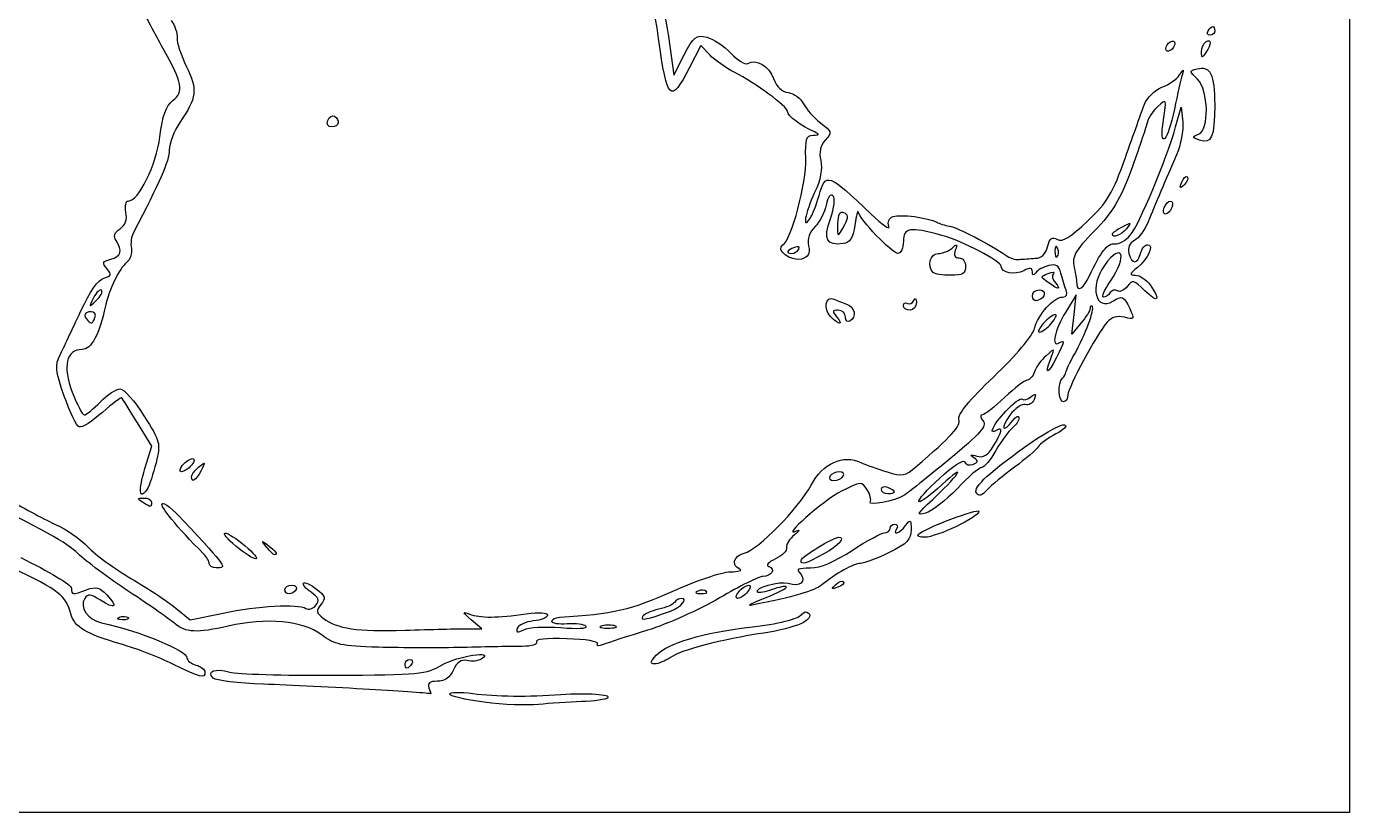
# Model space of a CAD drawing. Extents: x 59 to 440, y 155 to 814.
# Drawn here: x 213.4 to 437, y 155.4 to 288.3 of the extents above; entities that cross this region are included whole.
import ezdxf

# ---------------------------------------------------------------- set-up
doc = ezdxf.new("R2010")
doc.units = 0
doc.layers.add('Layer_1', color=7, linetype='CONTINUOUS')

msp = doc.modelspace()

# ---------------------------------------------------------------- linework, layer by layer
at = {"layer": 'Layer_1', "color": 7}
for points in [[(125.144787, 467.199269), (436.955811, 467.199269), (436.955811, 155.388246), (125.144787, 155.388246)], [(413.053115, 287.579707)], [(405.91063, 284.539635)], [(411.93686, 284.029427)], [(264.290913, 272.441594)], [(408.590391, 261.957713)], [(405.638787, 257.680998)], [(396.88852, 253.225587)], [(366.564274, 246.730422)], [(226.048731, 243.700526)], [(361.551997, 241.114224)], [(224.940648, 239.102391)], [(386.56423, 238.118003)], [(239.753724, 214.124882)], [(241.257362, 212.188904)], [(351.402151, 212.279613)], [(360.048274, 209.616803)], [(373.892683, 209.429121)], [(364.055187, 202.433244)], [(248.747372, 200.437455)], [(244.264734, 197.461843)], [(344.265449, 198.068145)], [(257.046043, 193.085121)], [(350.073893, 193.914964)], [(322.195238, 189.447222)], [(277.345757, 180.535493)]]:
    msp.add_lwpolyline(points, close=True, dxfattribs=at)
for points in [[(321.86177, 286.605298), (322.748476, 280.087994), (324.532857, 283.535575)], [(328.84628, 283.497165), (327.342614, 285.11178), (325.409953, 281.363329)], [(407.564107, 271.346854), (408.49509, 274.668945), (408.764948, 272.145317)], [(411.604271, 269.095436), (411.604413, 269.095436)], [(351.662202, 254.838841), (351.662485, 254.838926)], [(343.878378, 250.659581), (343.878378, 250.659439)], [(387.627789, 250.806557), (387.628214, 250.806557)], [(386.023408, 245.012145), (386.02508, 245.012145)], [(383.354986, 242.731644), (383.355383, 242.731644)], [(391.553235, 238.126762), (390.007843, 236.281209), (390.391937, 239.603301), (390.776088, 242.925364), (388.950548, 239.9724)], [(349.232428, 239.24486), (349.232258, 239.246391)], [(233.385384, 213.593783), (234.528001, 217.371685), (232.122849, 221.286274)], [(366.512485, 208.339313), (366.512683, 208.339342)], [(232.987439, 207.849855), (232.987127, 207.849855)], [(253.942631, 200.282627), (253.942767, 200.282967)], [(328.267389, 192.792756), (328.267389, 192.793181)], [(333.734117, 192.716022), (333.733861, 192.716022)], [(338.110072, 191.655354), (338.109931, 191.655354)], [(229.086967, 188.422157), (229.086967, 188.421761)], [(238.601625, 189.965282), (241.039576, 187.952542), (246.5993, 189.120387)], [(287.775241, 186.456132), (290.310321, 186.43062), (288.527074, 187.975474)], [(312.884561, 186.923509), (312.884561, 186.925493)], [(272.869075, 183.341906), (272.865949, 183.333487)], [(319.797213, 181.981332), (319.796674, 181.981304)], [(238.090391, 180.501307), (238.090391, 180.50091)], [(271.330994, 176.205713), (271.331019, 176.205487)], [(290.690957, 174.046365), (290.690957, 174.046649)]]:
    msp.add_lwpolyline(points, dxfattribs=at)
for points in [[(319.962274, 293.860828), (320.53405, 293.444079), (321.361257, 290.284639), (321.86177, 286.605298)], [(236.656885, 284.236753), (235.509511, 286.279739), (233.686278, 289.688343), (232.605292, 291.811436)], [(320.180939, 286.289206), (319.445065, 291.642236), (319.065506, 292.748825), (317.965238, 292.748825)], [(237.838467, 289.336025), (238.437774, 288.495836), (238.878916, 287.166501), (238.818733, 286.381871)], [(238.818733, 286.381871), (238.758384, 285.597354), (239.478058, 283.396139), (240.417584, 281.49035)], [(325.409953, 281.363329), (322.205414, 275.148142), (321.639137, 275.681622), (320.180939, 286.289206)], [(324.532857, 283.535575), (326.147924, 286.655924), (326.508803, 286.936724), (328.335307, 286.493329)], [(328.335307, 286.493329), (329.445241, 286.223754), (331.283254, 285.010696), (332.419748, 283.797354)], [(412.677213, 285.734154), (413.628746, 286.3116), (413.628746, 285.334299), (412.677213, 283.888545)], [(413.384797, 286.84148), (412.946872, 286.84148), (412.797713, 287.173843), (413.053115, 287.579707)], [(413.053115, 287.579707), (413.3088, 287.985798), (413.666957, 288.317962), (413.849367, 288.317962)], [(414.181049, 287.579707), (414.181049, 287.173644), (413.822721, 286.84148), (413.384797, 286.84148)], [(413.849367, 288.317962), (414.031918, 288.317962), (414.181049, 287.985628), (414.181049, 287.579707)], [(238.089149, 275.788913), (239.965189, 277.280561), (239.706337, 278.806876), (236.656885, 284.236753)], [(405.91063, 284.539663), (405.91063, 284.945641), (406.248775, 285.483203), (406.662491, 285.734154)], [(406.662491, 284.257587), (406.248945, 284.006721), (405.91063, 284.13343), (405.91063, 284.539635)], [(406.662491, 285.734154), (407.076009, 285.98502), (407.414353, 285.858028), (407.414353, 285.452107)], [(407.414353, 285.452107), (407.414353, 285.046072), (407.075839, 284.508567), (406.662491, 284.257587)], [(411.93686, 284.029512), (411.931191, 284.716148), (412.263865, 285.483203), (412.677213, 285.734154)], [(412.677213, 283.888545), (412.049112, 282.934233), (411.946838, 282.953707), (411.93686, 284.029427)], [(332.97565, 280.559991), (331.531569, 281.287361), (329.673317, 282.609099), (328.84628, 283.497165)], [(332.419748, 283.797354), (333.556271, 282.584041), (334.828006, 281.798816), (335.245861, 282.052318)], [(335.245861, 282.052318), (336.665962, 282.914164), (338.871288, 281.626753), (339.62845, 279.494079)], [(240.417584, 281.49035), (242.309072, 277.653798), (242.137366, 276.24274), (239.274014, 272.09228)], [(341.974205, 273.916687), (341.939339, 274.806567), (336.658706, 278.704998), (332.97565, 280.559991)], [(339.62845, 279.494079), (340.114507, 278.124917), (340.999682, 277.281893), (342.115994, 277.124939)], [(405.243893, 278.022302), (406.458737, 278.516409), (407.808567, 279.458476), (408.243515, 280.115773)], [(408.654482, 280.095931), (408.445569, 279.426472), (407.866819, 276.843798), (407.368517, 274.356595)], [(408.243515, 280.115773), (408.966293, 281.208047), (409.001641, 281.206148), (408.654482, 280.095931)], [(411.242995, 279.390813), (409.868731, 280.740189), (409.866094, 280.813776), (411.179499, 281.151043)], [(411.179499, 281.151043), (413.421364, 281.726674), (414.181417, 280.179893), (414.169285, 275.066589)], [(402.293622, 275.157071), (402.701414, 276.238828), (404.029049, 277.528195), (405.243893, 278.022302)], [(411.416476, 270.07886), (413.295591, 270.786898), (413.170611, 277.498148), (411.242995, 279.390813)], [(235.910378, 269.648135), (236.351985, 273.250318), (236.924065, 274.862608), (238.089149, 275.788913)], [(342.115994, 277.124939), (343.069058, 276.991143), (344.22188, 276.143754), (344.677776, 275.242195)], [(344.677776, 275.242195), (345.133616, 274.340665), (346.428454, 272.891027), (347.555225, 272.020762)], [(399.084746, 266.17697), (400.441805, 270.034271), (401.885802, 274.075342), (402.293622, 275.157071)], [(405.509613, 272.528816), (406.054602, 276.097096), (406.044425, 276.121474), (404.562331, 274.804498)], [(414.169285, 275.066589), (414.152277, 269.542998), (413.65474, 268.375861), (411.604271, 269.095436)], [(264.290913, 272.441594), (264.527719, 273.048265), (265.024888, 273.360898), (265.395059, 273.136224)], [(265.395059, 273.136224), (266.456631, 272.492022), (266.180006, 271.338435), (264.963983, 271.338435)], [(346.51457, 270.468907), (344.266243, 271.46931), (342.002835, 273.188041), (341.974205, 273.916687)], [(404.562331, 274.804498), (403.738328, 274.07228), (402.894935, 272.745609), (402.688148, 271.856353)], [(407.368517, 274.356595), (406.255436, 268.801172), (404.707918, 267.279619), (405.509613, 272.528816)], [(239.274014, 272.09228), (238.298604, 270.678444), (237.500572, 268.567682), (237.500572, 267.401707)], [(264.963983, 271.338435), (264.293277, 271.338435), (264.02908, 271.771483), (264.290913, 272.441594)], [(347.555225, 272.020762), (349.475329, 270.537732), (349.526126, 270.354331), (348.365991, 269.095521)], [(399.909175, 253.035298), (401.433761, 254.829628), (405.989376, 265.72714), (407.564107, 271.346854)], [(402.688148, 271.856353), (402.481502, 270.967039), (401.282504, 267.434589), (400.024091, 264.006425)], [(408.764948, 272.145317), (408.913483, 270.757304), (408.441883, 268.265735), (407.717036, 266.608488)], [(230.546432, 258.790791), (232.322037, 258.790791), (235.32423, 264.867676), (235.910378, 269.648135)], [(345.064989, 265.987587), (344.960674, 269.253439), (345.153146, 269.871506), (346.291767, 269.915244)], [(346.291767, 269.915244), (347.382397, 269.956913), (347.425427, 270.06378), (346.51457, 270.468907)], [(348.365991, 269.095521), (347.516532, 268.173865), (347.277061, 267.08658), (347.602876, 265.630139)], [(411.604413, 269.095436), (410.310879, 269.54932), (410.290781, 269.654683), (411.416476, 270.07886)], [(237.500572, 267.401707), (237.500572, 265.630819), (235.841797, 261.820545), (231.447685, 253.498082)], [(392.680488, 255.409512), (396.095244, 258.665839), (396.944561, 260.093735), (399.084746, 266.17697)], [(407.717036, 266.608488), (405.885317, 262.420413), (404.071002, 258.127455), (402.921609, 255.261912)], [(341.205902, 251.379326), (342.633798, 252.245849), (345.194646, 261.939742), (345.064989, 265.987587)], [(347.602876, 265.630139), (347.915792, 264.232148), (347.560639, 262.38858), (346.562447, 260.228353)], [(400.024091, 264.006425), (398.218904, 259.088598), (396.917206, 256.926898), (393.855506, 253.762101)], [(347.299002, 259.717238), (348.41829, 263.686677), (348.801959, 263.549991), (356.105537, 256.579739)], [(409.011335, 261.54445), (408.268743, 260.820794), (408.182372, 260.905606), (408.590391, 261.957713)], [(408.590391, 261.957713), (408.873005, 262.685792), (409.293156, 263.095483), (409.524633, 262.868202)], [(409.524633, 262.868202), (409.756507, 262.641146), (409.525143, 262.045276), (409.011335, 261.54445)], [(346.562447, 260.228353), (344.919203, 256.671553), (344.403043, 253.785628), (345.777817, 255.841483)], [(345.777817, 255.841483), (346.185128, 256.450507), (346.869666, 258.194608), (347.299002, 259.717238)], [(349.66148, 259.686652), (349.250372, 260.090334), (348.795298, 259.465266), (348.521443, 258.120737)], [(349.213861, 255.789099), (349.893893, 257.727118), (350.072561, 259.283027), (349.66148, 259.686652)], [(230.171309, 256.918847), (229.970928, 257.948419), (230.141801, 258.790791), (230.546432, 258.790791)], [(348.521443, 258.120737), (348.27086, 256.889934), (347.417802, 255.246832), (346.625972, 254.469345)], [(353.927707, 256.944161), (353.868463, 257.350224), (353.614167, 256.353591), (353.362791, 254.729452)], [(405.853937, 256.573616), (405.497622, 256.573616), (405.400876, 257.071918), (405.638787, 257.680998)], [(405.638759, 257.680998), (405.876869, 258.29005), (406.363039, 258.788324), (406.719354, 258.788324)], [(406.934504, 257.680998), (406.696394, 257.071918), (406.210224, 256.573616), (405.853937, 256.573616)], [(406.719354, 258.788324), (407.075669, 258.788324), (407.172387, 258.29005), (406.934504, 257.680998)], [(229.180844, 254.115128), (230.095641, 254.744249), (230.417368, 255.65502), (230.171309, 256.918847)], [(351.401924, 251.587701), (348.526375, 251.226652), (347.980734, 252.274479), (349.213861, 255.789099)], [(350.434715, 254.955912), (350.363849, 252.518655), (350.431937, 252.512249), (351.662202, 254.838841)], [(351.500627, 256.803562), (350.810306, 257.063499), (350.479191, 256.489682), (350.434715, 254.955912)], [(351.662485, 254.838926), (352.313461, 256.069332), (352.277178, 256.511083), (351.500627, 256.803562)], [(360.630283, 249.93085), (359.639688, 249.93085), (354.106233, 255.720869), (353.927707, 256.944161)], [(356.105537, 256.579739), (358.020057, 254.752583), (359.374054, 253.811509), (359.114428, 254.48845)], [(359.114428, 254.48845), (358.822176, 255.250035), (359.094586, 255.888992), (359.823628, 256.16435)], [(359.823628, 256.16435), (361.029912, 256.618913), (365.836791, 255.997956), (367.193622, 255.212192)], [(367.193622, 255.212192), (367.60714, 254.972948), (368.565534, 254.682085), (369.323376, 254.566205)], [(387.575348, 252.297213), (388.444762, 251.81949), (389.750513, 252.615373), (392.680488, 255.409512)], [(398.580208, 254.453811), (400.11412, 255.256384), (400.175603, 255.224409), (399.239972, 254.110677)], [(402.921609, 255.261912), (402.386088, 253.926737), (401.348211, 252.51925), (400.615228, 252.133994)], [(228.516633, 252.11126), (228.034423, 252.859776), (228.234869, 253.464548), (229.180844, 254.115128)], [(231.447685, 253.498082), (231.089814, 252.820261), (230.928344, 251.595921), (231.088927, 250.777276)], [(346.625972, 254.469345), (345.69754, 253.557666), (345.312709, 252.406573), (345.542202, 251.227616)], [(353.362791, 254.729452), (353.019855, 252.514715), (352.529688, 251.729263), (351.401924, 251.587701)], [(368.047757, 252.985408), (362.611502, 254.475184), (361.551798, 254.312022), (361.551798, 251.98543)], [(378.092268, 247.732016), (378.092268, 248.619657), (371.613005, 252.008391), (368.047757, 252.985408)], [(369.323376, 254.566205), (370.631622, 254.366362), (376.425638, 251.353361), (378.847134, 249.613824)], [(385.928901, 251.06828), (386.292869, 252.492293), (386.686205, 252.785877), (387.575348, 252.297213)], [(393.855506, 253.762101), (390.475701, 250.268513), (390.033099, 249.465203), (390.425726, 247.537389)], [(396.88852, 253.225587), (396.88852, 253.414091), (397.64982, 253.967017), (398.580208, 254.453811)], [(399.239972, 254.110677), (398.279225, 252.967124), (396.88852, 252.44365), (396.88852, 253.225587)], [(397.287921, 251.558787), (397.934617, 251.435197), (399.114227, 252.099666), (399.909175, 253.035298)], [(227.603018, 248.94805), (229.342972, 249.394819), (229.628945, 250.384791), (228.516633, 252.11126)], [(231.088927, 250.777276), (231.249311, 249.958687), (230.890813, 248.889458), (230.291683, 248.401332)], [(344.313666, 248.992639), (342.503943, 248.527956), (339.856951, 250.560709), (341.205902, 251.379326)], [(343.170935, 250.949735), (341.868416, 250.458973), (341.630079, 249.929802), (342.711581, 249.929802)], [(342.711581, 249.929802), (343.100693, 249.929802), (343.625754, 250.258394), (343.878378, 250.659581)], [(343.878378, 250.659439), (344.141433, 251.07789), (343.84011, 251.201707), (343.170935, 250.949735)], [(345.542202, 251.227616), (345.815178, 249.826961), (345.525194, 249.304394), (344.313666, 248.992639)], [(361.551798, 251.98543), (361.551798, 250.855398), (361.13709, 249.93085), (360.630283, 249.93085)], [(367.41634, 249.929461), (368.16069, 249.929461), (369.225468, 250.34468), (369.782532, 250.852252)], [(369.782532, 250.852252), (370.60937, 251.605587), (370.71034, 251.537783), (370.332425, 250.483124)], [(370.332425, 250.483124), (370.027701, 249.632816), (370.246819, 249.191235), (370.973565, 249.191235)], [(383.840561, 249.112318), (384.899301, 249.168444), (385.614454, 249.838101), (385.928901, 251.06828)], [(387.628214, 250.806557), (387.38812, 251.395483), (387.210076, 251.220529), (387.173962, 250.360498)], [(387.568828, 249.391559), (387.818561, 249.636756), (387.844923, 250.273644), (387.627789, 250.806557)], [(392.975376, 246.062098), (394.81217, 250.094693), (396.13388, 251.779323), (397.287921, 251.558787)], [(396.538243, 245.243112), (399.50932, 249.542079), (398.544973, 252.087506), (395.528485, 247.908472)], [(400.615228, 252.133994), (399.757294, 251.6832), (399.42343, 250.904211), (399.678208, 249.947546)], [(402.812022, 251.415496), (403.986954, 251.415496), (402.931077, 249.027477), (401.10531, 247.556154)], [(401.620139, 249.939043), (401.836706, 250.751027), (402.372765, 251.415496), (402.812022, 251.415496)], [(226.974818, 247.348091), (226.116831, 248.363178), (226.205552, 248.589184), (227.603018, 248.94805)], [(230.291683, 248.401332), (229.053387, 247.392198), (227.304187, 243.809632), (226.71364, 241.073036)], [(366.564274, 246.730422), (365.512564, 247.763055), (366.089613, 249.929461), (367.41634, 249.929461)], [(370.973565, 249.191235), (371.580917, 249.191235), (372.077773, 248.526794), (372.077773, 247.714753)], [(378.847134, 249.613824), (379.467411, 249.168246), (380.482413, 248.853912), (381.102661, 248.91531)], [(381.102661, 248.91531), (381.722939, 248.977106), (382.955046, 249.065263), (383.840561, 249.112318)], [(388.179043, 246.592488), (387.84702, 247.891521), (387.367115, 248.191002), (386.114683, 247.880608)], [(387.173962, 250.360498), (387.139946, 249.582302), (387.318813, 249.146249), (387.568828, 249.391559)], [(399.678208, 249.947546), (400.184589, 248.04618), (401.115118, 248.041587), (401.620139, 249.939043)], [(226.464335, 245.77835), (227.755599, 246.110003), (227.829427, 246.336973), (226.974818, 247.348091)], [(369.571663, 246.238299), (368.19326, 246.238299), (366.839943, 246.459969), (366.564274, 246.730422)], [(372.077773, 247.714753), (372.077773, 246.533528), (371.576523, 246.238299), (369.571663, 246.238299)], [(381.905943, 247.006517), (380.41903, 246.22509), (378.092268, 246.667691), (378.092268, 247.732016)], [(383.366721, 246.819146), (383.358217, 247.526957), (382.987049, 247.574494), (381.905943, 247.006517)], [(383.930561, 246.673162), (383.557209, 246.130384), (383.374488, 246.177609), (383.366721, 246.819146)], [(386.114683, 247.880608), (385.217206, 247.658372), (384.234378, 247.114828), (383.930561, 246.673162)], [(386.02508, 245.012145), (384.692202, 245.96915), (384.69291, 246.017679), (386.044923, 246.527688)], [(386.044923, 246.527688), (386.813962, 246.817616), (387.202706, 246.81858), (386.908781, 246.529928)], [(386.908781, 246.529928), (386.615254, 246.241304), (386.751175, 245.559317), (387.211521, 245.014441)], [(389.071247, 243.724054), (388.818397, 244.370778), (388.416983, 245.661591), (388.179043, 246.592488)], [(390.425726, 247.537389), (390.674041, 246.319965), (390.876605, 245.033178), (390.876605, 244.677912)], [(390.876605, 244.677912), (390.876605, 243.318614), (392.090315, 244.119118), (392.975376, 246.062098)], [(395.528485, 247.908472), (392.991364, 244.393682), (394.021984, 240.048935), (396.959698, 241.875014)], [(401.10531, 247.556154), (399.76251, 246.473887), (399.715597, 246.278154), (400.796022, 246.264236)], [(400.796022, 246.264236), (401.496208, 246.255732), (402.595824, 245.509455), (403.239487, 244.607074)], [(222.504154, 240.094346), (224.102744, 243.549326), (225.47958, 245.525471), (226.464335, 245.77835)], [(226.048731, 243.700526), (225.796504, 243.948557), (225.185295, 243.374797), (224.689932, 242.426211)], [(383.355383, 242.731644), (383.355383, 243.30685), (383.872309, 243.777487), (384.504038, 243.777487)], [(384.504038, 243.777487), (385.80378, 243.777487), (385.611364, 242.42417), (384.247786, 241.978025)], [(387.211521, 245.014441), (388.280665, 243.749452), (387.783411, 243.748602), (386.023408, 245.012145)], [(388.453635, 242.548044), (389.130151, 242.548044), (389.359843, 242.985458), (389.071247, 243.724054)], [(395.366088, 242.556265), (394.989449, 242.556265), (395.516891, 243.765354), (396.538243, 245.243112)], [(397.74532, 243.602022), (397.33285, 243.852321), (396.782929, 243.719376), (396.523134, 243.306539)], [(399.415294, 244.382457), (398.909225, 243.702935), (398.157732, 243.35178), (397.74532, 243.602022)], [(402.372624, 243.617471), (400.515987, 245.440517), (400.253698, 245.508378), (399.415294, 244.382457)], [(403.239487, 244.607074), (405.098646, 242.000844), (404.599408, 241.431024), (402.372624, 243.617471)], [(224.689932, 242.426211), (223.828991, 240.77778), (223.849196, 240.757965), (225.148201, 241.976239)], [(225.148201, 241.976239), (225.895493, 242.677134), (226.300791, 243.453033), (226.048731, 243.700526)], [(349.232258, 239.246391), (347.977247, 240.478724), (348.435071, 242.855348), (349.803099, 242.209701)], [(349.803099, 242.209701), (350.26903, 241.990016), (351.242334, 241.604731), (351.965991, 241.354148)], [(361.551997, 241.114224), (361.551997, 241.544211), (361.861285, 241.708252), (362.239597, 241.478731)], [(362.239597, 241.478731), (362.617795, 241.249408), (363.098608, 241.478759), (363.308032, 241.988882)], [(363.748167, 241.62429), (363.782183, 240.913729), (363.300009, 240.332372), (362.679761, 240.332372)], [(363.308032, 241.988882), (363.537071, 242.548271), (363.712365, 242.403704), (363.748167, 241.62429)], [(384.247786, 241.978025), (383.75674, 241.817017), (383.354986, 242.156608), (383.354986, 242.731644)], [(383.708693, 237.209046), (384.312841, 239.599304), (386.933556, 242.548044), (388.453635, 242.548044)], [(396.523134, 243.306539), (396.26348, 242.893843), (395.742728, 242.556265), (395.366088, 242.556265)], [(396.959698, 241.875014), (398.540721, 242.857786), (398.82342, 242.73343), (399.801912, 240.624765)], [(219.047202, 232.783427), (219.60072, 233.891433), (221.156374, 237.181323), (222.504154, 240.094346)], [(226.71364, 241.073036), (225.65679, 236.175761), (224.331449, 233.690598), (222.776416, 233.690598)], [(224.269254, 240.086721), (223.143001, 240.086721), (222.891761, 239.418), (223.714395, 238.610239)], [(224.940648, 239.102391), (225.152538, 239.643723), (224.849798, 240.086721), (224.269254, 240.086721)], [(350.55822, 240.332372), (349.559206, 240.332372), (349.507871, 240.132246), (350.274557, 239.225017)], [(351.778054, 239.181449), (351.778054, 239.814454), (351.229153, 240.332372), (350.55822, 240.332372)], [(351.965991, 241.354148), (353.402617, 240.856554), (353.72588, 239.212602), (352.529915, 238.486791)], [(362.679761, 240.332372), (362.059483, 240.332372), (361.551997, 240.684208), (361.551997, 241.114224)], [(387.223767, 239.594542), (386.878422, 239.594542), (385.983439, 238.930129), (385.235008, 238.118003)], [(388.950548, 239.9724), (387.111146, 236.997014), (386.475364, 233.958898), (387.869159, 234.804728)], [(386.56423, 238.118003), (387.272381, 238.930129), (387.569112, 239.594542), (387.223767, 239.594542)], [(390.504586, 232.959118), (392.318872, 236.204164), (393.924841, 240.547436), (393.474104, 240.990009)], [(393.115294, 240.649115), (393.106791, 240.276926), (392.403203, 239.141906), (391.553235, 238.126762)], [(393.474104, 240.990009), (393.285883, 241.174828), (393.124535, 241.01949), (393.115294, 240.649115)], [(398.900353, 239.13635), (397.694778, 239.433534), (396.736129, 239.156192), (395.990362, 238.299449)], [(399.801912, 240.624765), (400.650151, 238.796674), (400.601962, 238.716992), (398.900353, 239.13635)], [(223.714395, 238.610239), (224.401433, 237.935622), (224.500158, 237.97525), (224.940648, 239.102391)], [(350.274557, 239.225017), (351.498557, 237.77691), (350.712595, 237.792983), (349.232428, 239.24486)], [(352.529915, 238.486791), (352.116397, 238.235924), (351.778054, 238.548586), (351.778054, 239.181449)], [(376.880032, 229.13589), (380.4588, 232.565839), (383.419984, 236.066655), (383.708693, 237.209046)], [(385.235008, 238.118003), (384.48652, 237.305962), (384.189761, 236.641578), (384.575471, 236.641578)], [(384.575471, 236.641578), (384.961153, 236.641578), (385.856107, 237.305962), (386.56423, 238.118003)], [(395.990362, 238.299449), (394.187698, 236.224743), (389.373137, 227.283647), (389.373137, 226.010466)], [(387.869159, 234.804728), (388.885408, 235.421405), (388.821997, 235.057861), (387.43818, 232.334277)], [(219.743067, 225.813685), (218.249272, 230.16206), (218.164025, 231.01543), (219.047202, 232.783427)], [(222.776416, 233.690598), (220.074369, 233.690598), (219.425837, 230.890195), (221.104519, 226.471521)], [(385.671997, 232.641808), (384.834019, 231.89709), (383.947767, 230.667222), (383.70257, 229.908671)], [(386.423235, 232.000894), (387.185443, 233.969272), (387.175493, 233.977748), (385.671997, 232.641808)], [(389.028472, 229.883131), (389.042646, 230.153839), (389.710035, 231.538054), (390.504586, 232.959118)], [(387.43818, 232.334277), (385.989647, 229.483219), (385.369483, 229.279578), (386.423235, 232.000894)], [(370.945134, 221.891783), (370.688882, 222.684123), (372.665565, 225.096661), (376.880032, 229.13589)], [(382.496542, 228.529587), (382.078432, 228.529587), (380.355789, 227.200734), (378.668353, 225.576624)], [(383.70257, 229.908671), (383.457373, 229.150176), (382.914709, 228.529587), (382.496542, 228.529587)], [(388.621276, 224.838539), (387.748658, 224.838539), (387.599187, 228.018302), (388.433055, 228.837317)], [(388.433055, 228.837317), (388.743647, 229.142013), (389.011124, 229.612507), (389.028472, 229.883131)], [(221.104519, 226.471521), (221.909868, 224.351546), (222.8202, 222.617027), (223.127461, 222.617027)], [(225.847023, 224.831735), (227.035596, 226.049868), (228.536773, 227.042816), (229.183044, 227.038394)], [(229.183044, 227.038394), (229.829315, 227.032724), (231.647134, 224.9856), (233.222601, 222.486576)], [(383.11526, 225.678472), (383.929795, 226.342261), (384.040346, 226.256032), (383.651348, 225.260532)], [(389.373137, 226.010466), (389.373137, 225.365896), (389.034964, 224.838539), (388.621276, 224.838539)], [(222.278233, 220.58606), (221.82016, 220.736013), (220.679345, 223.088457), (219.743067, 225.813685)], [(223.127461, 222.617027), (223.434791, 222.617027), (224.658522, 223.61366), (225.847023, 224.831735)], [(229.493914, 225.48892), (229.370579, 225.647376), (227.8843, 224.547704), (226.190597, 223.045285)], [(232.122849, 221.286274), (230.800068, 223.439272), (229.61704, 225.330548), (229.493914, 225.48892)], [(378.668353, 225.576624), (376.981002, 223.952457), (375.274545, 222.62366), (374.876135, 222.62366)], [(378.88183, 223.274438), (380.143049, 224.630419), (381.380683, 225.537817), (381.632032, 225.290976)], [(382.157405, 224.384513), (381.602665, 224.59371), (380.446072, 223.786885), (379.571839, 222.58131)], [(381.632032, 225.290976), (381.883748, 225.043795), (382.55091, 225.218693), (383.11526, 225.678472)], [(383.651348, 225.260532), (383.381773, 224.570721), (382.709509, 224.176535), (382.157405, 224.384513)], [(226.190597, 223.045285), (224.496887, 221.542781), (222.736334, 220.436164), (222.278233, 220.58606)], [(233.222601, 222.486576), (235.983685, 218.107049), (236.057219, 217.820494), (235.258696, 214.552233)], [(363.676706, 213.849638), (369.708888, 219.014022), (371.304595, 220.779666), (370.945134, 221.891783)], [(375.023254, 221.593181), (375.726898, 220.760702), (374.625071, 219.513033), (369.288567, 215.099376)], [(374.876135, 222.62366), (374.477811, 222.62366), (374.543802, 222.15994), (375.023254, 221.593181)], [(377.34052, 220.030894), (375.81171, 219.103143), (376.65771, 220.883443), (378.88183, 223.274438)], [(379.571839, 222.58131), (377.903622, 220.281024), (378.339534, 219.475446), (380.053077, 221.691883)], [(381.075761, 222.15138), (381.092769, 221.693584), (380.589137, 220.902917), (379.96509, 220.394381)], [(380.053077, 221.691883), (380.602403, 222.402444), (381.06258, 222.609203), (381.075761, 222.15138)], [(376.802872, 217.377014), (378.261439, 219.801572), (378.443509, 220.700211), (377.34052, 220.030894)], [(379.96509, 220.394381), (379.341099, 219.885874), (378.09462, 218.18418), (377.195216, 216.61285)], [(383.309405, 218.060787), (385.820277, 219.819543), (388.295688, 221.11886), (388.810375, 220.948214)], [(387.339987, 219.411553), (386.016576, 218.737106), (384.663232, 217.760967), (384.33257, 217.242482)], [(388.810375, 220.948214), (389.324976, 220.777285), (388.662973, 220.086057), (387.339987, 219.411553)], [(373.892683, 209.429121), (373.280145, 210.40217), (376.211254, 213.088904), (383.309405, 218.060787)], [(373.983477, 215.650403), (375.120198, 215.340775), (375.844706, 215.784198), (376.802872, 217.377014)], [(384.33257, 217.242482), (384.001937, 216.723969), (382.208882, 215.178605), (380.347994, 213.808365)], [(239.753724, 214.124882), (240.268473, 214.733906), (241.027997, 215.232236), (241.441495, 215.232236)], [(241.441495, 215.232236), (241.860895, 215.232236), (241.779322, 214.742608), (241.25747, 214.124882)], [(242.508217, 213.849921), (243.642504, 214.76863), (243.67504, 214.708252), (242.857689, 213.202035)], [(345.960425, 210.767272), (347.917635, 214.412202), (351.404447, 216.004932), (354.354236, 214.601301)], [(369.288567, 215.099376), (365.65543, 212.09451), (362.220009, 209.358425), (361.654384, 209.019146)], [(367.690791, 211.952693), (369.83931, 213.92606), (371.727184, 215.157713), (371.886066, 214.689685)], [(371.886066, 214.689685), (372.044806, 214.221657), (372.688951, 214.032387), (373.317165, 214.269109)], [(373.456346, 215.38338), (372.74692, 215.867083), (372.901209, 215.945263), (373.983477, 215.650403)], [(373.317165, 214.269109), (374.249509, 214.620435), (374.275106, 214.825209), (373.456346, 215.38338)], [(377.195216, 216.61285), (376.295811, 215.041465), (375.219751, 213.755811), (374.803994, 213.755811)], [(233.750764, 210.081883), (232.444083, 208.005846), (232.252438, 209.847742), (233.385384, 213.593783)], [(235.258696, 214.552233), (234.803052, 212.687291), (234.12454, 210.675628), (233.750764, 210.081883)], [(239.569699, 213.017499), (239.150265, 213.017499), (239.231869, 213.507128), (239.753724, 214.124882)], [(241.25747, 214.124882), (240.742689, 213.51583), (239.983197, 213.017499), (239.569699, 213.017499)], [(241.257362, 212.188904), (241.257362, 212.545219), (241.820257, 213.292658), (242.508217, 213.849921)], [(242.857689, 213.202035), (241.925477, 211.484183), (241.257362, 211.061197), (241.257362, 212.188904)], [(350.739043, 213.017896), (350.118765, 213.017896), (349.402167, 212.685562), (349.146595, 212.279613)], [(351.402151, 212.279613), (351.657836, 212.685647), (351.359348, 213.017896), (350.739043, 213.017896)], [(354.354236, 214.601301), (355.21149, 214.193339), (357.207477, 213.470107), (358.78972, 212.994057)], [(358.78972, 212.994057), (361.406863, 212.206734), (361.847764, 212.283893), (363.676706, 213.849638)], [(366.512683, 208.339342), (368.207291, 209.897291), (370.05103, 211.836387), (370.609965, 212.648428)], [(370.609965, 212.648428), (371.168957, 213.460498), (370.04332, 212.650639), (368.108561, 210.84891)], [(374.803994, 213.755811), (374.388208, 213.755811), (372.505096, 212.134422), (370.619348, 210.152721)], [(380.347994, 213.808365), (378.487219, 212.438069), (376.397093, 210.695783), (375.70337, 209.936608)], [(334.673461, 199.251043), (337.005865, 199.829083), (343.82092, 206.782441), (345.960425, 210.767272)], [(349.146595, 212.279613), (348.891194, 211.873578), (349.189398, 211.541386), (349.809732, 211.541386)], [(349.809732, 211.541386), (350.430009, 211.541386), (351.146608, 211.873408), (351.402151, 212.279613)], [(355.422444, 209.984598), (354.515131, 211.411247), (354.45206, 211.407279), (351.073899, 209.711339)], [(358.920567, 210.331871), (358.300318, 210.565729), (357.792775, 210.434769), (357.792775, 210.041603)], [(360.048274, 209.616803), (360.048274, 209.77611), (359.540816, 210.098154), (358.920567, 210.331871)], [(364.187594, 207.968825), (363.965641, 208.186526), (365.542243, 209.979326), (367.690791, 211.952693)], [(368.108561, 210.84891), (366.173858, 209.047068), (364.409405, 207.751039), (364.187594, 207.968825)], [(222.085432, 199.137628), (220.048449, 201.095858), (216.877572, 202.86978), (202.601911, 210.037748)], [(210.341585, 208.362557), (213.079056, 206.728696), (216.689896, 204.79578), (218.365566, 204.067219)], [(232.987127, 207.849855), (232.023362, 208.461458), (232.050648, 208.567162), (233.175376, 208.576857)], [(233.175376, 208.576857), (233.899053, 208.582526), (234.491108, 208.255748), (234.491108, 207.849855)], [(351.073899, 209.711339), (348.038844, 208.187745), (340.680586, 201.66205), (343.510923, 203.004028)], [(355.947052, 207.907739), (356.16532, 208.253849), (355.930044, 209.18846), (355.422444, 209.984598)], [(361.654384, 209.019146), (360.097909, 208.085669), (355.494869, 207.189241), (355.947052, 207.907739)], [(357.792775, 210.041603), (357.792775, 209.648353), (358.300318, 209.326535), (358.920567, 209.326535)], [(358.920567, 209.326535), (359.540816, 209.326535), (360.048274, 209.457496), (360.048274, 209.616803)], [(365.310992, 206.028142), (363.689518, 205.578283), (363.85458, 205.89548), (366.512485, 208.339313)], [(370.619348, 210.152721), (368.733543, 208.171049), (366.344787, 206.31498), (365.310992, 206.028142)], [(375.70337, 209.936608), (374.79875, 208.946693), (374.286643, 208.803118), (373.892683, 209.429121)], [(234.491108, 207.849855), (234.491108, 206.949543), (234.406494, 206.949543), (232.987439, 207.849855)], [(243.299523, 199.122888), (238.746368, 203.724822), (235.85855, 207.224277), (236.275946, 207.634139)], [(236.275946, 207.634139), (236.551785, 207.90428), (238.139456, 206.652331), (239.804396, 204.850658)], [(364.055187, 202.433244), (365.093291, 203.452554), (374.333301, 206.944016), (374.333301, 206.316964)], [(374.333301, 206.316964), (374.333301, 205.374699), (367.176416, 201.943956), (365.210872, 201.943956)], [(218.365566, 204.067219), (220.041266, 203.33863), (222.453108, 201.649351), (223.725214, 200.313241)], [(239.804396, 204.850658), (247.421605, 196.608019), (247.305036, 196.776312), (245.392495, 196.776312)], [(359.296498, 203.420466), (359.296498, 203.826529), (359.654769, 204.15875), (360.092721, 204.15875)], [(360.424403, 203.420466), (359.633877, 202.16452), (360.955502, 202.60851), (361.939153, 203.92937)], [(360.092721, 204.15875), (360.530646, 204.15875), (360.679805, 203.826416), (360.424403, 203.420466)], [(361.939153, 203.92937), (362.760491, 205.032302), (362.867868, 204.946101), (362.867868, 203.183603)], [(248.747372, 200.437455), (247.315697, 201.639061), (246.495427, 202.635638), (246.92457, 202.652164)], [(246.92457, 202.652164), (247.353712, 202.669172), (248.876206, 201.699043), (250.307884, 200.497408)], [(253.942767, 200.282967), (253.007603, 201.453789), (253.034167, 201.479953), (254.226472, 200.561329)], [(343.13502, 202.335534), (342.307984, 201.673757), (341.718038, 200.706775), (341.824025, 200.186731)], [(343.510923, 203.004028), (344.131172, 203.297868), (343.962028, 202.998359), (343.13502, 202.335534)], [(344.265449, 198.068145), (344.271118, 198.597798), (349.749723, 201.943956), (350.611285, 201.943956)], [(350.611285, 201.943956), (351.90258, 201.943956), (350.640765, 200.527257), (348.104438, 199.126913)], [(352.905817, 199.729304), (355.386869, 201.350806), (357.839773, 202.678639), (358.356699, 202.679858)], [(358.356699, 202.679858), (358.873569, 202.681389), (359.296498, 203.01463), (359.296498, 203.420466)], [(362.867868, 203.183603), (362.867868, 201.533896), (362.226217, 200.874331), (359.140847, 199.352693)], [(365.210872, 201.943956), (364.301206, 201.943956), (363.781106, 202.163924), (364.055187, 202.433244)], [(230.731608, 192.722315), (227.216735, 195.058205), (223.325955, 197.945121), (222.085432, 199.137628)], [(223.725214, 200.313241), (224.997327, 198.977131), (228.316354, 196.555096), (231.100923, 194.930986)], [(244.264734, 197.461843), (244.264734, 197.838879), (243.830441, 198.586318), (243.299523, 199.122888)], [(252.130689, 198.282728), (251.701546, 198.26572), (250.17908, 199.235849), (248.747372, 200.437455)], [(250.307884, 200.497408), (251.739527, 199.29583), (252.559794, 198.299225), (252.130689, 198.282728)], [(255.258332, 198.990652), (255.102228, 198.990652), (254.510152, 199.572038), (253.942631, 200.282627)], [(254.226472, 200.561329), (255.47887, 199.596898), (255.877149, 198.990652), (255.258332, 198.990652)], [(333.9216, 196.527883), (332.390239, 197.134639), (332.849792, 198.799143), (334.673461, 199.251043)], [(341.824025, 200.186731), (341.929757, 199.666602), (341.084211, 198.811049), (339.944428, 198.285392)], [(348.104438, 199.126913), (344.967392, 197.395654), (344.25635, 197.199553), (344.265449, 198.068145)], [(345.859228, 196.778693), (347.559647, 196.780139), (349.88057, 197.752139), (352.905817, 199.729304)], [(359.140847, 199.352693), (357.09103, 198.341688), (354.922243, 197.514567), (354.321411, 197.514567)], [(220.841527, 189.014003), (220.001153, 192.0996), (218.923543, 192.939817), (210.869419, 196.789691)], [(212.399396, 198.500485), (217.106444, 196.209723), (220.957668, 193.888091), (220.957668, 193.34126)], [(245.392495, 196.776312), (244.772266, 196.776312), (244.264734, 197.084636), (244.264734, 197.461843)], [(338.816636, 196.994381), (340.026548, 196.564791), (339.262469, 195.308617), (337.791203, 195.308617)], [(339.944428, 198.285392), (338.740696, 197.73034), (338.268019, 197.189206), (338.816636, 196.994381)], [(344.204107, 195.734693), (343.475858, 196.596283), (343.761902, 196.776737), (345.859228, 196.778693)], [(354.321411, 197.514567), (353.172614, 197.514567), (350.099943, 195.81103), (347.760765, 193.877263)], [(231.100923, 194.930986), (233.885492, 193.306876), (237.260772, 191.072296), (238.601625, 189.965282)], [(322.503647, 192.778299), (326.458176, 194.571666), (330.856469, 196.065156), (332.277619, 196.097244)], [(337.791203, 195.308617), (337.175206, 195.308617), (333.896513, 193.679603), (330.505115, 191.688605)], [(332.277619, 196.097244), (333.698655, 196.126724), (334.438469, 196.322882), (333.9216, 196.527883)], [(336.90858, 192.674693), (336.232375, 193.338709), (340.663323, 194.610359), (342.09669, 194.163619)], [(342.09669, 194.163619), (344.102457, 193.538551), (345.303496, 194.433761), (344.204107, 195.734693)], [(350.073893, 193.914964), (350.583902, 194.419502), (351.190545, 194.646331), (351.42205, 194.419049)], [(220.957668, 193.34126), (220.957668, 192.154932), (221.065583, 192.143282), (223.531308, 193.064031)], [(225.845702, 191.307146), (224.184991, 192.375638), (223.726595, 192.424762), (223.201483, 191.590611)], [(223.531308, 193.064031), (225.1033, 193.650888), (225.723594, 193.493452), (226.955622, 192.194986)], [(238.46561, 187.31931), (237.726746, 187.955093), (234.246444, 190.386482), (230.731608, 192.722315)], [(257.046043, 193.085121), (257.046043, 193.491156), (257.573517, 193.823376), (258.218181, 193.823376)], [(257.753517, 192.346894), (257.364422, 192.346894), (257.046043, 192.6792), (257.046043, 193.085121)], [(258.925654, 193.085121), (258.67014, 192.679115), (258.142609, 192.346894), (257.753517, 192.346894)], [(258.218181, 193.823376), (258.862844, 193.823376), (259.181226, 193.491043), (258.925654, 193.085121)], [(261.450323, 192.63274), (260.525129, 193.26909), (259.953639, 193.971742), (260.180218, 194.194233)], [(260.180218, 194.194233), (260.406536, 194.416469), (261.390433, 193.964343), (262.366004, 193.188472)], [(262.259606, 190.443146), (262.948156, 191.257795), (262.777207, 191.720183), (261.450323, 192.63274)], [(262.366004, 193.188472), (263.902411, 191.966882), (264.002315, 191.615528), (263.112772, 190.56308)], [(303.472035, 188.41714), (312.302324, 188.934151), (315.788655, 189.733068), (322.503647, 192.778299)], [(326.826312, 192.851008), (326.226557, 192.615165), (326.404715, 192.440438), (327.280592, 192.405005)], [(328.267389, 192.793181), (328.017657, 193.038378), (327.369061, 193.06474), (326.826312, 192.851008)], [(327.280592, 192.405005), (328.073102, 192.375524), (328.51715, 192.547587), (328.267389, 192.792756)], [(333.549865, 191.608668), (333.130507, 191.608668), (333.21206, 192.098296), (333.734117, 192.716022)], [(335.237698, 192.716022), (334.722926, 192.10697), (333.963411, 191.608668), (333.549865, 191.608668)], [(333.733861, 192.716022), (334.248633, 193.325046), (335.008176, 193.823376), (335.421666, 193.823376)], [(335.421666, 193.823376), (335.841109, 193.823376), (335.759811, 193.33372), (335.237698, 192.716022)], [(347.760765, 193.877263), (346.556211, 192.881424), (342.986343, 191.843972), (335.989502, 190.456299)], [(339.37268, 193.085121), (338.224195, 192.656324), (337.115339, 192.471676), (336.90858, 192.674693)], [(338.109931, 191.655354), (340.310041, 192.519836), (341.964057, 193.37057), (341.785446, 193.545921)], [(341.785446, 193.545921), (341.607146, 193.721102), (340.521165, 193.516441), (339.37268, 193.085121)], [(350.494781, 193.501701), (349.423257, 193.101024), (349.336857, 193.185836), (350.073893, 193.914964)], [(351.42205, 194.419049), (351.653924, 194.191994), (351.236098, 193.778957), (350.494781, 193.501701)], [(223.201483, 191.590611), (222.261069, 190.096583), (223.713967, 188.001496), (226.054307, 187.476576)], [(226.955622, 192.194986), (228.924283, 190.12011), (228.37441, 189.680287), (225.845702, 191.307146)], [(246.5993, 189.120387), (252.422303, 190.343594), (259.22806, 190.72046), (260.588203, 189.895011)], [(260.588203, 189.895011), (261.027383, 189.628554), (261.779496, 189.878003), (262.259606, 190.443146)], [(263.112772, 190.56308), (262.230086, 189.518769), (262.286371, 189.196951), (263.513117, 188.272403)], [(330.505115, 191.688605), (327.113717, 189.69755), (321.632306, 187.23257), (318.324246, 186.210992)], [(322.867899, 190.927446), (322.631773, 190.552677), (321.431783, 190.028778), (320.200668, 189.763257)], [(322.195238, 189.447222), (323.960173, 190.095024), (325.258101, 191.608894), (324.048671, 191.608894)], [(324.048671, 191.608894), (323.635153, 191.608894), (323.103827, 191.302214), (322.867899, 190.927446)], [(335.989502, 190.456299), (334.955764, 190.251354), (335.910132, 190.790702), (338.110072, 191.655354)], [(229.44418, 183.841852), (223.416612, 185.56886), (221.459397, 186.745635), (220.841527, 189.014003)], [(229.541168, 187.976154), (228.665336, 188.011871), (228.487173, 188.186202), (229.086967, 188.422157)], [(229.086967, 188.421761), (229.629657, 188.634926), (230.278158, 188.608564), (230.52799, 188.363934)], [(230.52799, 188.363934), (230.77758, 188.118454), (230.333817, 187.944151), (229.541168, 187.976154)], [(263.178601, 185.477159), (260.031572, 187.834054), (253.923216, 188.390494), (247.453682, 186.909477)], [(263.513117, 188.272403), (265.94221, 186.441732), (269.15379, 185.967723), (277.345757, 186.230778)], [(288.527074, 187.975474), (287.004813, 189.294265), (286.963909, 189.436734), (288.247294, 188.948976)], [(288.247294, 188.948976), (290.032554, 188.270476), (292.957654, 188.280198), (297.833244, 188.978457)], [(297.833244, 188.978457), (300.065953, 189.299225), (301.404501, 189.214299), (301.404501, 188.751685)], [(301.404501, 188.751685), (301.404501, 188.344743), (300.330992, 187.907669), (299.018863, 187.780422)], [(302.156306, 187.703575), (302.156306, 188.053682), (302.748406, 188.374847), (303.472035, 188.41714)], [(317.483717, 188.520094), (317.014271, 187.774157), (318.357241, 188.03846), (322.195238, 189.447222)], [(320.200668, 189.763257), (318.969666, 189.497367), (317.747027, 188.938346), (317.483717, 188.520094)], [(335.61343, 186.736819), (340.336318, 187.272255), (343.903096, 188.160094), (344.406728, 188.925562)], [(345.533301, 189.127956), (346.660243, 188.021367), (343.39422, 186.5556), (337.990932, 185.742822)], [(344.406728, 188.925562), (344.694416, 189.362835), (345.201307, 189.453883), (345.533301, 189.127956)], [(226.054307, 187.476576), (232.66891, 185.99315), (240.457263, 182.791814), (240.486126, 181.544485)], [(247.453682, 186.909477), (242.219554, 185.711329), (240.22872, 185.802094), (238.46561, 187.31931)], [(277.345757, 186.230778), (281.687664, 186.370526), (286.380907, 186.471439), (287.775241, 186.456132)], [(296.300494, 186.554608), (296.044243, 185.789254), (296.298227, 185.733865), (297.402123, 186.313946)], [(299.018863, 187.780422), (297.706876, 187.652863), (296.483528, 187.101581), (296.300494, 186.554608)], [(297.402123, 186.313946), (298.21286, 186.739965), (300.947669, 186.888217), (303.691805, 186.654813)], [(304.747483, 187.286117), (303.322365, 187.165644), (302.156306, 187.353581), (302.156306, 187.703575)], [(303.691805, 186.654813), (306.37097, 186.426624), (308.276164, 186.524702), (307.942753, 186.873647)], [(307.942753, 186.873647), (307.610419, 187.22109), (306.172517, 187.406731), (304.747483, 187.286117)], [(310.629061, 186.951005), (309.897524, 186.763635), (310.313877, 186.598346), (311.554545, 186.583294)], [(312.884561, 186.925493), (312.375572, 187.127887), (311.360542, 187.139792), (310.629061, 186.951005)], [(318.324246, 186.210992), (315.016101, 185.189386), (311.661893, 184.104283), (310.870403, 183.799672)], [(311.554545, 186.583294), (312.795043, 186.569121), (313.393606, 186.721625), (312.884561, 186.923509)], [(319.796674, 181.981304), (321.67885, 184.023468), (327.731499, 185.843254), (335.61343, 186.736819)], [(337.990932, 185.742822), (330.710967, 184.647742), (324.075402, 182.913194), (322.180526, 181.610022)], [(238.090391, 180.50091), (235.728238, 181.652683), (231.837457, 183.156151), (229.44418, 183.841852)], [(272.865949, 183.333487), (266.539317, 183.523975), (265.470497, 183.760611), (263.178601, 185.477159)], [(297.12909, 183.492142), (295.553991, 183.489931), (291.051156, 183.406535), (287.122762, 183.30789)], [(299.535562, 184.22314), (299.804854, 183.795506), (298.814939, 183.494806), (297.12909, 183.492142)], [(304.682967, 184.777739), (301.156016, 184.886022), (299.247874, 184.680227), (299.535562, 184.22314)], [(309.859427, 183.925814), (310.102072, 184.31195), (307.86463, 184.680227), (304.682967, 184.777739)], [(310.870403, 183.799672), (310.039965, 183.479896), (309.612416, 183.533216), (309.859427, 183.925814)], [(240.486126, 181.544485), (240.499165, 181.084337), (241.182153, 180.534104), (242.009243, 180.321704)], [(287.122762, 183.30789), (283.194456, 183.209244), (276.780283, 183.224268), (272.869075, 183.341906)], [(277.345757, 180.535493), (277.345757, 180.941499), (277.704074, 181.273691), (278.14199, 181.273691)], [(278.14199, 181.273691), (278.579906, 181.273691), (278.729096, 180.941669), (278.473669, 180.535493)], [(283.591417, 180.350702), (286.249606, 181.89326), (292.654091, 182.859619), (290.231802, 181.352693)], [(287.809654, 181.075748), (286.831899, 181.326614), (286.141238, 180.854646), (285.516567, 179.508756)], [(290.231802, 181.352693), (289.669153, 181.002643), (288.579175, 180.87789), (287.809654, 181.075748)], [(319.540961, 180.535351), (318.693232, 180.535351), (318.747713, 180.843024), (319.797213, 181.981332)], [(322.180526, 181.610022), (321.321146, 181.018913), (320.133345, 180.535351), (319.540961, 180.535351)], [(243.512915, 179.128233), (243.512915, 177.991143), (242.941654, 178.135795), (238.090391, 180.501307)], [(242.009243, 180.321704), (242.83624, 180.109672), (243.512915, 179.572252), (243.512915, 179.128233)], [(244.910021, 178.129871), (243.72519, 179.293266), (245.247851, 179.840438), (247.728963, 179.142718)], [(247.728963, 179.142718), (248.924979, 178.806274), (256.839276, 178.566831), (265.316309, 178.610457)], [(265.316309, 178.610457), (279.873558, 178.685291), (280.887883, 178.781669), (283.591417, 180.350702)], [(277.677437, 179.797266), (277.494942, 179.797266), (277.345757, 180.1296), (277.345757, 180.535493)], [(278.473669, 180.535493), (278.217955, 180.129458), (277.859781, 179.797266), (277.677437, 179.797266)], [(285.516567, 179.508756), (284.90777, 178.196683), (284.036372, 177.582501), (282.783461, 177.582501)], [(253.433758, 177.090463), (249.17271, 177.242683), (245.336998, 177.710655), (244.910021, 178.129871)], [(271.331019, 176.205487), (265.748598, 176.539833), (257.694806, 176.937987), (253.433758, 177.090463)], [(282.783461, 177.582501), (281.457374, 177.582501), (281.064838, 177.273553), (281.376856, 176.475175)], [(281.64524, 175.482822), (281.555014, 175.546318), (276.913449, 175.87131), (271.330994, 176.205713)], [(281.376856, 176.475175), (281.614995, 175.866123), (281.735663, 175.419553), (281.64524, 175.482822)], [(284.864173, 175.420772), (284.864173, 175.759285), (286.640391, 175.80274), (288.811361, 175.51715)], [(290.690957, 174.046649), (287.48622, 174.463965), (284.864173, 175.082315), (284.864173, 175.420772)], [(288.811361, 175.51715), (292.647345, 175.012866), (298.293024, 174.945883), (303.660198, 175.340835)], [(303.660198, 175.340835), (308.107956, 175.668491), (312.21068, 175.39611), (311.61685, 174.813591)], [(311.61685, 174.813591), (311.306258, 174.508866), (309.304828, 174.211087), (307.168526, 174.151417)], [(299.901033, 173.665276), (298.040258, 173.45778), (293.895638, 173.628992), (290.690957, 174.046365)], [(307.168526, 174.151417), (305.032195, 174.092173), (301.761808, 173.873339), (299.901033, 173.665276)]]:
    msp.add_open_spline(points, degree=3, dxfattribs=at)

doc.saveas('drawing.dxf')
